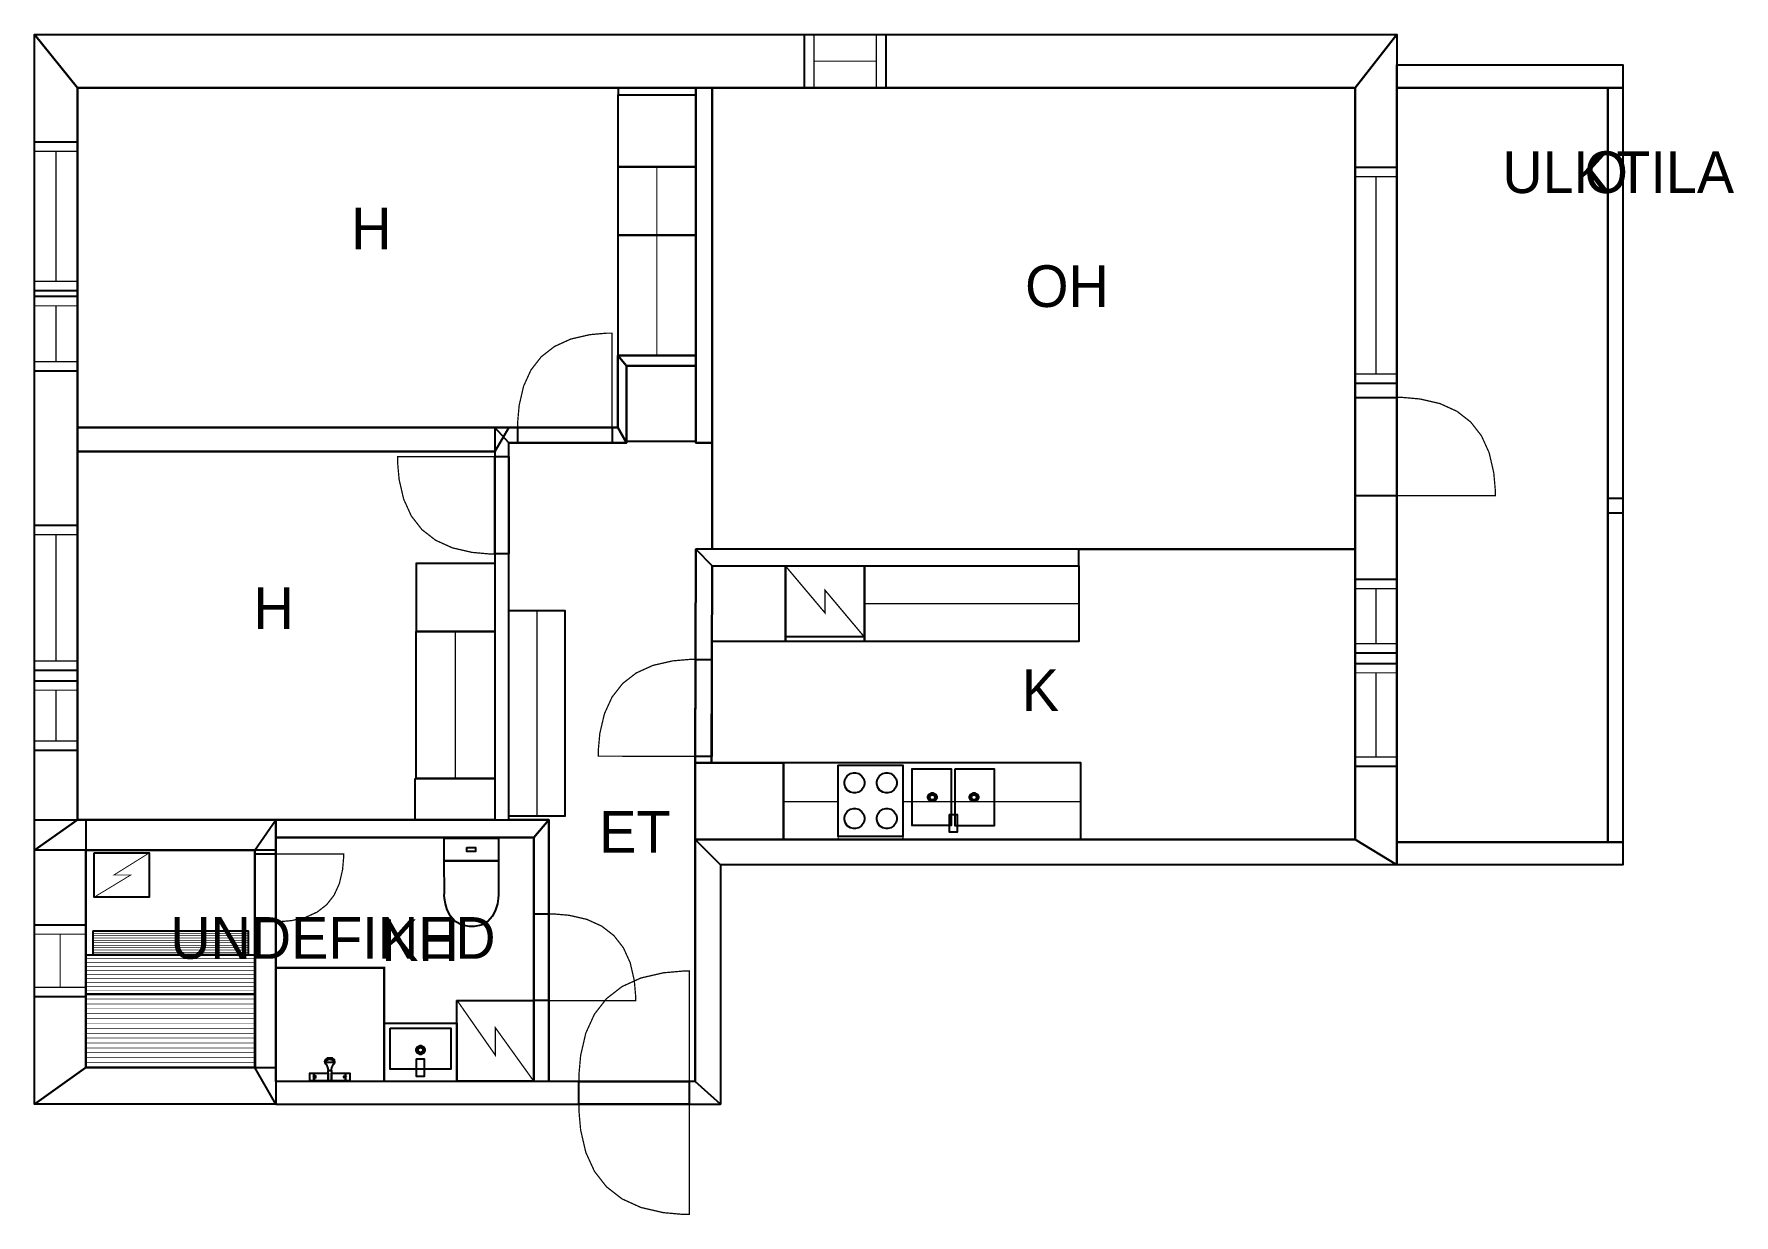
# Model space of a CAD drawing. Extents: x 0.7 to 14.7, y 0 to 9.7.
import ezdxf

# ---------------------------------------------------------------- set-up
doc = ezdxf.new("R2010")
doc.units = 0
doc.layers.get('0').update_dxf_attribs({"linetype": 'CONTINUOUS'})

msp = doc.modelspace()

# ---------------------------------------------------------------- linework, layer by layer
at = {"color": 0}
for points, const_width in [([(11.6182, 9.30106), (1.08415, 9.30106), (0.729981, 9.73856), (11.962, 9.73856), (11.6182, 9.30106)], 0.002083), ([(1.08415, 9.30106), (1.08415, 3.26367), (0.729981, 3.01367), (0.729981, 9.73856), (1.08415, 9.30106)], 0.002083), ([(7.07656, 9.73856), (7.74821, 9.73856), (7.74821, 9.30106), (7.07656, 9.30106), (7.07656, 9.73856)], 0.010417), ([(7.07656, 9.73856), (7.74821, 9.73856), (7.74821, 9.30106), (7.07656, 9.30106), (7.07656, 9.73856)], 0.010417), ([(11.6182, 3.09999), (11.6182, 9.30106), (11.962, 9.73856), (11.962, 2.89165), (11.6182, 3.09999)], 0.002083), ([(11.962, 9.48856), (13.8249, 9.48856), (13.8249, 9.30106), (11.962, 9.30106), (11.962, 9.48856)], 0.002083), ([(5.54269, 9.30106), (5.54269, 9.23931), (6.17888, 9.23931), (6.17888, 9.30106), (5.54269, 9.30106)], 0.006176), ([(6.18024, 9.30106), (6.31565, 9.30106), (6.31565, 6.37321), (6.18024, 6.37321), (6.18024, 9.30106)], 0.002083), ([(11.962, 9.30106), (13.6999, 9.30106), (13.6999, 3.07915), (11.962, 3.07915), (11.962, 9.30106)], 0.002083), ([(13.6999, 9.30106), (13.8249, 9.30106), (13.8249, 3.07915), (13.6999, 3.07915), (13.6999, 9.30106)], 0.002083), ([(5.54135, 9.24197), (5.54135, 8.648), (6.18024, 8.648), (6.18024, 9.24197), (5.54135, 9.24197)], 0.010417), ([(0.729981, 8.85439), (1.08415, 8.85439), (1.08415, 7.62679), (0.729981, 7.62679), (0.729981, 8.85439)], 0.010417), ([(0.729981, 8.85439), (1.08415, 8.85439), (1.08415, 7.62679), (0.729981, 7.62679), (0.729981, 8.85439)], 0.010417), ([(5.54036, 8.648), (5.54036, 8.08529), (6.17925, 8.08529), (6.17925, 8.648), (5.54036, 8.648)], 0.010417), ([(11.6182, 8.64594), (11.962, 8.64594), (11.962, 6.86231), (11.6182, 6.86231), (11.6182, 8.64594)], 0.010417), ([(11.6182, 8.64594), (11.962, 8.64594), (11.962, 6.86231), (11.6182, 6.86231), (11.6182, 8.64594)], 0.010417), ([(5.54036, 8.08524), (5.54036, 7.09119), (6.17925, 7.09119), (6.17925, 8.08524), (5.54036, 8.08524)], 0.010417), ([(0.729981, 7.5804), (1.08415, 7.5804), (1.08415, 6.96272), (0.729981, 6.96272), (0.729981, 7.5804)], 0.010417), ([(0.729981, 7.5804), (1.08415, 7.5804), (1.08415, 6.96272), (0.729981, 6.96272), (0.729981, 7.5804)], 0.010417), ([(4.71251, 6.49821), (4.71251, 6.54383), (4.72467, 6.68067), (4.76112, 6.83876), (4.82194, 6.97254), (4.90707, 7.08203), (5.0165, 7.16715), (5.15028, 7.22797), (5.30838, 7.26443), (5.44521, 7.27658), (5.49083, 7.27658), (5.49083, 6.49821), (4.71251, 6.49821)], 0.010417), ([(5.53728, 7.09115), (6.18024, 7.09115), (6.18024, 7.00782), (5.61029, 7.00782), (5.53728, 7.09115)], 0.002083), ([(5.53728, 6.49821), (5.53728, 7.09115), (5.61029, 7.00782), (5.61029, 6.37321), (5.53728, 6.49821)], 0.002083), ([(5.61029, 7.00786), (6.18083, 7.00786), (6.18083, 6.38286), (5.61029, 6.38286), (5.61029, 7.00786)], 0.010417), ([(11.6182, 6.74658), (11.962, 6.74658), (11.962, 5.93582), (11.6182, 5.93582), (11.6182, 6.74658)], 0.010417), ([(11.6182, 6.74658), (11.962, 6.74658), (11.962, 5.93582), (11.6182, 5.93582), (11.6182, 6.74658)], 0.010417), ([(11.962, 6.74658), (12.0094, 6.74658), (12.152, 6.73394), (12.3166, 6.69596), (12.456, 6.6326), (12.57, 6.54394), (12.6587, 6.4299), (12.722, 6.29058), (12.76, 6.12587), (12.7727, 5.98335), (12.7727, 5.93582), (11.962, 5.93582), (11.962, 6.74658)], 0.010417), ([(4.52512, 6.30029), (1.08415, 6.30029), (1.08415, 6.49821), (4.63971, 6.49821), (4.52512, 6.30029)], 0.002083), ([(4.52512, 6.49821), (5.53728, 6.49821), (5.61029, 6.37321), (4.63971, 6.37321), (4.52512, 6.49821)], 0.002083), ([(4.63971, 3.26367), (4.63971, 6.37321), (4.52512, 6.49821), (4.52512, 3.26367), (4.63971, 3.26367)], 0.002083), ([(4.71251, 6.49821), (5.49083, 6.49821), (5.49083, 6.37321), (4.71251, 6.37321), (4.71251, 6.49821)], 0.010417), ([(4.71251, 6.49821), (5.49083, 6.49821), (5.49083, 6.37321), (4.71251, 6.37321), (4.71251, 6.49821)], 0.010417), ([(4.52512, 5.45606), (4.47808, 5.45606), (4.33697, 5.46864), (4.17389, 5.50624), (4.03592, 5.56896), (3.92307, 5.65674), (3.83524, 5.76964), (3.77251, 5.90761), (3.73492, 6.07064), (3.72239, 6.21175), (3.72239, 6.25874), (4.52512, 6.25874), (4.52512, 5.45606)], 0.010417), ([(4.52512, 6.25863), (4.63971, 6.25863), (4.63971, 5.45606), (4.52512, 5.45606), (4.52512, 6.25863)], 0.010417), ([(4.52512, 6.25863), (4.63971, 6.25863), (4.63971, 5.45606), (4.52512, 5.45606), (4.52512, 6.25863)], 0.010417), ([(0.729981, 5.69353), (1.08415, 5.69353), (1.08415, 4.49615), (0.729981, 4.49615), (0.729981, 5.69353)], 0.010417), ([(0.729981, 5.69353), (1.08415, 5.69353), (1.08415, 4.49615), (0.729981, 4.49615), (0.729981, 5.69353)], 0.010417), ([(6.17638, 3.73415), (6.1805, 5.49425), (6.31565, 5.35883), (6.31179, 3.73394), (6.17638, 3.73415)], 0.002083), ([(6.31565, 5.35883), (9.338, 5.35883), (9.338, 5.49425), (6.1805, 5.49425), (6.31565, 5.35883)], 0.002083), ([(3.87722, 5.38032), (3.87722, 4.81543), (4.52399, 4.81543), (4.52399, 5.38032), (3.87722, 5.38032)], 0.010417), ([(6.31489, 5.35769), (6.9196, 5.35769), (6.9196, 4.73269), (6.31489, 4.73269), (6.31489, 5.35769)], 0.010417), ([(6.9196, 5.35769), (7.57069, 5.35769), (7.57069, 4.73269), (6.9196, 4.73269), (6.9196, 5.35769)], 0.010851), ([(7.57069, 5.35769), (9.33778, 5.35769), (9.33778, 4.73269), (7.57069, 4.73269), (7.57069, 5.35769)], 0.010417), ([(7.57069, 5.35769), (9.34071, 5.35769), (9.34071, 5.04519), (7.57069, 5.04519), (7.57069, 5.35769)], 0.010417), ([(11.6182, 5.24864), (11.962, 5.24864), (11.962, 4.63867), (11.6182, 4.63867), (11.6182, 5.24864)], 0.010417), ([(11.6182, 5.24864), (11.962, 5.24864), (11.962, 4.63867), (11.6182, 4.63867), (11.6182, 5.24864)], 0.010417), ([(4.64051, 4.98964), (4.64051, 3.29264), (5.10221, 3.29264), (5.10221, 4.98964), (4.64051, 4.98964)], 0.010417), ([(3.8744, 4.81543), (3.8744, 3.60368), (4.52399, 3.60368), (4.52399, 4.81543), (3.8744, 4.81543)], 0.010417), ([(6.9196, 4.77436), (7.57069, 4.77436), (7.57069, 4.73269), (6.9196, 4.73269), (6.9196, 4.77436)], 0.010851), ([(6.17844, 4.58626), (6.13157, 4.58637), (5.991, 4.57422), (5.8285, 4.53711), (5.69092, 4.47499), (5.57829, 4.38781), (5.49056, 4.27556), (5.42774, 4.13829), (5.38986, 3.97592), (5.37706, 3.83539), (5.37696, 3.78851), (6.17654, 3.78668), (6.17844, 4.58626)], 0.010417), ([(6.17654, 3.78678), (6.17844, 4.58626), (6.31386, 4.58594), (6.31196, 3.78646), (6.17654, 3.78678)], 0.010417), ([(6.17654, 3.78678), (6.17844, 4.58626), (6.31386, 4.58594), (6.31196, 3.78646), (6.17654, 3.78678)], 0.010417), ([(11.6182, 4.55365), (11.962, 4.55365), (11.962, 3.70437), (11.6182, 3.70437), (11.6182, 4.55365)], 0.010417), ([(11.6182, 4.55365), (11.962, 4.55365), (11.962, 3.70437), (11.6182, 3.70437), (11.6182, 4.55365)], 0.010417), ([(0.729981, 4.41092), (1.08415, 4.41092), (1.08415, 3.83479), (0.729981, 3.83479), (0.729981, 4.41092)], 0.010417), ([(0.729981, 4.41092), (1.08415, 4.41092), (1.08415, 3.83479), (0.729981, 3.83479), (0.729981, 4.41092)], 0.010417), ([(6.17638, 3.73415), (6.90294, 3.73415), (6.90294, 3.09999), (6.17638, 3.09999), (6.17638, 3.73415)], 0.002083), ([(6.90289, 3.73639), (9.35292, 3.73639), (9.35292, 3.10053), (6.90289, 3.10053), (6.90289, 3.73639)], 0.010417), ([(7.35612, 3.71533), (7.88737, 3.71533), (7.88737, 3.12679), (7.35612, 3.12679), (7.35612, 3.71533)], 0.010417), ([(7.40603, 3.56825), (7.40603, 3.57639), (7.41254, 3.60075), (7.43044, 3.62722), (7.45692, 3.64507), (7.48122, 3.65158), (7.48936, 3.65158), (7.49744, 3.65158), (7.52175, 3.64507), (7.54829, 3.62722), (7.56614, 3.60075), (7.57269, 3.57639), (7.57269, 3.56825), (7.57269, 3.56017), (7.56614, 3.53586), (7.54829, 3.50933), (7.52175, 3.49149), (7.49744, 3.48492), (7.48936, 3.48492), (7.48122, 3.48492), (7.45692, 3.49149), (7.43044, 3.50933), (7.41254, 3.53586), (7.40603, 3.56017), (7.40603, 3.56825)], 0.010417), ([(7.67258, 3.56825), (7.67258, 3.57639), (7.6791, 3.60075), (7.69694, 3.62722), (7.72342, 3.64507), (7.74778, 3.65158), (7.75592, 3.65158), (7.764, 3.65158), (7.78831, 3.64507), (7.81483, 3.62722), (7.83268, 3.60075), (7.83925, 3.57639), (7.83925, 3.56825), (7.83925, 3.56017), (7.83268, 3.53586), (7.81483, 3.50933), (7.78831, 3.49149), (7.764, 3.48492), (7.75592, 3.48492), (7.74778, 3.48492), (7.72342, 3.49149), (7.69694, 3.50933), (7.6791, 3.53586), (7.67258, 3.56017), (7.67258, 3.56825)], 0.010417), ([(7.96451, 3.68431), (8.28575, 3.68431), (8.28575, 3.21556), (7.96451, 3.21556), (7.96451, 3.68431)], 0.010417), ([(8.31961, 3.68326), (8.64074, 3.68326), (8.64074, 3.21451), (8.31961, 3.21451), (8.31961, 3.68326)], 0.010417), ([(6.90289, 3.41303), (7.35476, 3.41303), (7.35476, 3.10053), (6.90289, 3.10053), (6.90289, 3.41303)], 0.010417), ([(7.88976, 3.41254), (9.35444, 3.41254), (9.35444, 3.10004), (7.88976, 3.10004), (7.88976, 3.41254)], 0.010417), ([(8.09489, 3.44993), (8.09489, 3.45637), (8.10553, 3.47575), (8.12489, 3.48639), (8.13135, 3.48639), (8.13775, 3.48639), (8.15712, 3.47575), (8.16781, 3.45637), (8.16781, 3.44993), (8.16781, 3.44353), (8.15712, 3.42415), (8.13775, 3.41347), (8.13135, 3.41347), (8.12489, 3.41347), (8.10553, 3.42415), (8.09489, 3.44353), (8.09489, 3.44993)], 0.008333), ([(8.11051, 3.44993), (8.11051, 3.45361), (8.1166, 3.46468), (8.12765, 3.47076), (8.13135, 3.47076), (8.13499, 3.47076), (8.14606, 3.46468), (8.15218, 3.45361), (8.15218, 3.44993), (8.15218, 3.44629), (8.14606, 3.43522), (8.13499, 3.4291), (8.13135, 3.4291), (8.12765, 3.4291), (8.1166, 3.43522), (8.11051, 3.44629), (8.11051, 3.44993)], 0.008333), ([(8.43864, 3.44993), (8.43864, 3.45637), (8.44928, 3.47575), (8.46864, 3.48639), (8.4751, 3.48639), (8.4815, 3.48639), (8.50087, 3.47575), (8.51156, 3.45637), (8.51156, 3.44993), (8.51156, 3.44353), (8.50087, 3.42415), (8.4815, 3.41347), (8.4751, 3.41347), (8.46864, 3.41347), (8.44928, 3.42415), (8.43864, 3.44353), (8.43864, 3.44993)], 0.008333), ([(8.45426, 3.44993), (8.45426, 3.45361), (8.46035, 3.46468), (8.4714, 3.47076), (8.4751, 3.47076), (8.47874, 3.47076), (8.48981, 3.46468), (8.49593, 3.45361), (8.49593, 3.44993), (8.49593, 3.44629), (8.48981, 3.43522), (8.47874, 3.4291), (8.4751, 3.4291), (8.4714, 3.4291), (8.46035, 3.43522), (8.45426, 3.44629), (8.45426, 3.44993)], 0.008333), ([(1.08415, 3.26367), (2.71864, 3.26367), (2.71864, 3.01367), (0.729981, 3.01367), (1.08415, 3.26367)], 0.002083), ([(1.15148, 3.26367), (1.15148, 1.22114), (0.729981, 0.919054), (0.729981, 3.26367), (1.15148, 3.26367)], 0.002083), ([(2.54563, 1.22114), (2.54563, 3.01367), (2.71864, 3.26367), (2.71864, 0.919054), (2.54563, 1.22114)], 0.002083), ([(2.71864, 3.26367), (4.97, 3.26367), (4.845, 3.11783), (2.71864, 3.11783), (2.71864, 3.26367)], 0.002083), ([(4.97, 3.26367), (4.97, 1.10655), (4.845, 1.10655), (4.845, 3.11783), (4.97, 3.26367)], 0.002083), ([(7.40603, 3.27408), (7.40603, 3.28222), (7.41254, 3.30653), (7.43044, 3.33301), (7.45692, 3.35092), (7.48122, 3.35742), (7.48936, 3.35742), (7.49744, 3.35742), (7.52175, 3.35092), (7.54829, 3.33301), (7.56614, 3.30653), (7.57269, 3.28222), (7.57269, 3.27408), (7.57269, 3.266), (7.56614, 3.24164), (7.54829, 3.21517), (7.52175, 3.19732), (7.49744, 3.19075), (7.48936, 3.19075), (7.48122, 3.19075), (7.45692, 3.19732), (7.43044, 3.21517), (7.41254, 3.24164), (7.40603, 3.266), (7.40603, 3.27408)], 0.010417), ([(7.67258, 3.27408), (7.67258, 3.28222), (7.6791, 3.30653), (7.69694, 3.33301), (7.72342, 3.35092), (7.74778, 3.35742), (7.75592, 3.35742), (7.764, 3.35742), (7.78831, 3.35092), (7.81483, 3.33301), (7.83268, 3.30653), (7.83925, 3.28222), (7.83925, 3.27408), (7.83925, 3.266), (7.83268, 3.24164), (7.81483, 3.21517), (7.78831, 3.19732), (7.764, 3.19075), (7.75592, 3.19075), (7.74778, 3.19075), (7.72342, 3.19732), (7.69694, 3.21517), (7.6791, 3.24164), (7.67258, 3.266), (7.67258, 3.27408)], 0.010417), ([(8.27399, 3.30826), (8.33649, 3.30826), (8.33649, 3.16243), (8.27399, 3.16243), (8.27399, 3.30826)], 0.010417), ([(4.10678, 3.11257), (4.5535, 3.11257), (4.5535, 2.92524), (4.10678, 2.92524), (4.10678, 3.11257)], 0.011172), ([(6.17638, 3.09999), (11.6182, 3.09999), (11.962, 2.89165), (6.38471, 2.89165), (6.17638, 3.09999)], 0.002083), ([(6.17638, 1.10655), (6.17638, 3.09999), (6.38471, 2.89165), (6.38471, 0.919054), (6.17638, 1.10655)], 0.002083), ([(1.22157, 2.9905), (1.67529, 2.9905), (1.67529, 2.62592), (1.22157, 2.62592), (1.22157, 2.9905)], 0.007562), ([(2.54563, 2.98242), (2.71864, 2.98242), (2.71864, 2.42367), (2.54563, 2.42367), (2.54563, 2.98242)], 0.010417), ([(2.54563, 2.98242), (2.71864, 2.98242), (2.71864, 2.42367), (2.54563, 2.42367), (2.54563, 2.98242)], 0.010417), ([(2.71864, 2.42367), (2.75136, 2.42367), (2.84956, 2.4324), (2.96306, 2.45861), (3.05908, 2.50228), (3.13769, 2.56338), (3.19879, 2.64199), (3.24246, 2.73801), (3.26867, 2.85151), (3.2774, 2.94971), (3.2774, 2.98242), (2.71864, 2.98242), (2.71864, 2.42367)], 0.010417), ([(4.29465, 3.03467), (4.36567, 3.03467), (4.36567, 3.00315), (4.29465, 3.00315), (4.29465, 3.03467)], 0.011172), ([(11.962, 3.07915), (13.8249, 3.07915), (13.8249, 2.89165), (11.962, 2.89165), (11.962, 3.07915)], 0.002083), ([(4.5535, 2.65696), (4.5535, 2.65696), (4.55354, 2.64524), (4.55181, 2.61426), (4.54525, 2.57042), (4.53087, 2.52018), (4.50564, 2.47), (4.46653, 2.42617), (4.41054, 2.39518), (4.35368, 2.3834), (4.33475, 2.3834), (4.31511, 2.3834), (4.25624, 2.39518), (4.19824, 2.42617), (4.15771, 2.47), (4.13151, 2.52018), (4.11649, 2.57042), (4.1096, 2.61426), (4.10775, 2.64524), (4.10786, 2.65696), (4.10786, 2.65696), (4.10672, 2.92524), (4.5535, 2.92524), (4.5535, 2.65696)], 0.011172), ([(0.729981, 2.39854), (1.15148, 2.39854), (1.15148, 1.80376), (0.729981, 1.80376), (0.729981, 2.39854)], 0.010417), ([(0.729981, 2.39854), (1.15148, 2.39854), (1.15148, 1.80376), (0.729981, 1.80376), (0.729981, 2.39854)], 0.010417), ([(4.845, 2.48708), (4.97, 2.48708), (4.97, 1.77219), (4.845, 1.77219), (4.845, 2.48708)], 0.010417), ([(4.845, 2.48708), (4.97, 2.48708), (4.97, 1.77219), (4.845, 1.77219), (4.845, 2.48708)], 0.010417), ([(4.97, 2.48708), (5.01188, 2.48708), (5.13753, 2.47597), (5.28276, 2.44243), (5.4056, 2.38661), (5.50613, 2.30838), (5.58436, 2.20785), (5.64019, 2.08501), (5.67372, 1.93978), (5.6849, 1.81413), (5.6849, 1.77219), (4.97, 1.77219), (4.97, 2.48708)], 0.010417), ([(1.21208, 2.34799), (2.4904, 2.34799), (2.4904, 2.15039), (1.21208, 2.15039), (1.21208, 2.34799)], 0.010417), ([(1.15148, 2.14985), (2.54688, 2.14985), (2.54688, 1.82622), (1.15148, 1.82622), (1.15148, 2.14985)], 0.010417), ([(5.21739, 1.10655), (5.21739, 1.15988), (5.23156, 1.31972), (5.27419, 1.50444), (5.34526, 1.66075), (5.44472, 1.78863), (5.5726, 1.88807), (5.72889, 1.95915), (5.91363, 2.00179), (6.07346, 2.01594), (6.12679, 2.01594), (6.12679, 1.10655), (5.21739, 1.10655)], 0.010417), ([(1.15153, 1.82574), (2.54807, 1.82574), (2.54807, 1.22114), (1.15153, 1.22114), (1.15153, 1.82574)], 0.010417), ([(4.21175, 1.77468), (4.845, 1.77468), (4.845, 1.10851), (4.21175, 1.10851), (4.21175, 1.77468)], 0.010554), ([(3.61143, 1.58729), (4.21175, 1.58729), (4.21175, 1.10655), (3.61143, 1.10655), (3.61143, 1.58729)], 0.010417), ([(3.66157, 1.54492), (4.16178, 1.54492), (4.16178, 1.20763), (3.66157, 1.20763), (3.66157, 1.54492)], 0.010417), ([(3.87517, 1.36458), (3.87517, 1.37104), (3.88579, 1.3904), (3.90517, 1.40104), (3.91162, 1.40104), (3.91803, 1.40104), (3.93739, 1.3904), (3.94808, 1.37104), (3.94808, 1.36458), (3.94808, 1.35818), (3.93739, 1.33881), (3.91803, 1.32813), (3.91162, 1.32813), (3.90517, 1.32813), (3.88579, 1.33881), (3.87517, 1.35818), (3.87517, 1.36458)], 0.008333), ([(3.87918, 1.29253), (3.94168, 1.29253), (3.94168, 1.1467), (3.87918, 1.1467), (3.87918, 1.29253)], 0.010417), ([(3.89079, 1.36458), (3.89079, 1.36827), (3.89686, 1.37934), (3.90793, 1.38542), (3.91162, 1.38542), (3.91525, 1.38542), (3.92632, 1.37934), (3.93246, 1.36827), (3.93246, 1.36458), (3.93246, 1.36095), (3.92632, 1.34988), (3.91525, 1.34375), (3.91162, 1.34375), (3.90793, 1.34375), (3.89686, 1.34988), (3.89079, 1.36095), (3.89079, 1.36458)], 0.008333), ([(1.15148, 1.22114), (2.71864, 1.22114), (2.71864, 0.919054), (0.729981, 0.919054), (1.15148, 1.22114)], 0.002083), ([(2.99832, 1.17535), (3.03375, 1.17535), (3.03375, 1.11176), (2.99832, 1.11176), (2.99832, 1.17535)], 0.010417), ([(3.03375, 1.1441), (3.03694, 1.1429), (3.0466, 1.139), (3.04937, 1.1378), (3.04937, 1.1378), (3.04937, 1.13927), (3.04937, 1.14355), (3.04937, 1.14789), (3.04937, 1.14931), (3.04937, 1.14931), (3.04699, 1.14865), (3.037, 1.14529), (3.03375, 1.1441)], 0.010417), ([(3.03271, 1.17535), (3.14936, 1.17535), (3.14936, 1.11176), (3.03271, 1.11176), (3.03271, 1.17535)], 0.010417), ([(3.17751, 1.11176), (3.14936, 1.11176), (3.14936, 1.1951), (3.15636, 1.1951), (3.17219, 1.1951), (3.17751, 1.1951), (3.17751, 1.17426), (3.17751, 1.12739), (3.17751, 1.11176)], 0.010417), ([(3.17751, 1.17535), (3.29417, 1.17535), (3.29417, 1.11176), (3.17751, 1.11176), (3.17751, 1.17535)], 0.010417), ([(3.29417, 1.1441), (3.2909, 1.14285), (3.28125, 1.139), (3.27854, 1.1378), (3.27854, 1.1378), (3.27854, 1.13927), (3.27854, 1.14355), (3.27854, 1.14789), (3.27854, 1.14931), (3.27854, 1.14931), (3.28088, 1.14865), (3.29085, 1.14529), (3.29417, 1.1441)], 0.010417), ([(3.29417, 1.17535), (3.32753, 1.17535), (3.32753, 1.11176), (3.29417, 1.11176), (3.29417, 1.17535)], 0.010417), ([(2.71864, 0.919054), (6.38471, 0.919054), (6.17638, 1.10655), (2.71864, 1.10655), (2.71864, 0.919054)], 0.002083), ([(5.21739, 1.10655), (6.12679, 1.10655), (6.12679, 0.919054), (5.21739, 0.919054), (5.21739, 1.10655)], 0.010417), ([(5.21739, 1.10655), (6.12679, 1.10655), (6.12679, 0.919054), (5.21739, 0.919054), (5.21739, 1.10655)], 0.010417), ([(5.21739, 0.919054), (5.21739, 0.865776), (5.23156, 0.705946), (5.27419, 0.521268), (5.34526, 0.364963), (5.44472, 0.237087), (5.5726, 0.137641), (5.72889, 0.066569), (5.91363, 0.023926), (6.07346, 0.009711), (6.12679, 0.009711), (6.12679, 0.919054), (5.21739, 0.919054)], 0.010417)]:
    msp.add_lwpolyline(points, close=True, dxfattribs=dict(at, const_width=const_width))
for points in [[(11.6182, 9.30106), (1.08415, 9.30106), (0.729981, 9.73856), (11.962, 9.73856), (11.6182, 9.30106)], [(1.08415, 9.30106), (1.08415, 3.26367), (0.729981, 3.01367), (0.729981, 9.73856), (1.08415, 9.30106)], [(11.6182, 3.09999), (11.6182, 9.30106), (11.962, 9.73856), (11.962, 2.89165), (11.6182, 3.09999)], [(11.962, 9.48856), (13.8249, 9.48856), (13.8249, 9.30106), (11.962, 9.30106), (11.962, 9.48856)], [(6.18024, 9.30106), (6.31565, 9.30106), (6.31565, 6.37321), (6.18024, 6.37321), (6.18024, 9.30106)], [(5.53728, 6.49821), (5.53728, 7.09115), (5.61029, 7.00782), (5.61029, 6.37321), (5.53728, 6.49821)], [(5.53728, 7.09115), (6.18024, 7.09115), (6.18024, 7.00782), (5.61029, 7.00782), (5.53728, 7.09115)], [(4.52512, 6.30029), (1.08415, 6.30029), (1.08415, 6.49821), (4.63971, 6.49821), (4.52512, 6.30029)], [(4.63971, 3.26367), (4.63971, 6.37321), (4.52512, 6.49821), (4.52512, 3.26367), (4.63971, 3.26367)], [(4.52512, 6.49821), (5.53728, 6.49821), (5.61029, 6.37321), (4.63971, 6.37321), (4.52512, 6.49821)], [(13.7, 5.9171), (13.825, 5.9171), (13.825, 5.79101), (13.7, 5.79101), (13.7, 5.9171)], [(6.17638, 3.73415), (6.1805, 5.49425), (6.31565, 5.35883), (6.31179, 3.73394), (6.17638, 3.73415)], [(6.31565, 5.35883), (9.338, 5.35883), (9.338, 5.49425), (6.1805, 5.49425), (6.31565, 5.35883)], [(6.17638, 3.73415), (6.90294, 3.73415), (6.90294, 3.09999), (6.17638, 3.09999), (6.17638, 3.73415)], [(3.86708, 3.60363), (4.52512, 3.60363), (4.52512, 3.26367), (3.86708, 3.26367), (3.86708, 3.60363)], [(1.15148, 3.26367), (1.15148, 1.22114), (0.729981, 0.919054), (0.729981, 3.26367), (1.15148, 3.26367)], [(1.08415, 3.26367), (2.71864, 3.26367), (2.71864, 3.01367), (0.729981, 3.01367), (1.08415, 3.26367)], [(2.54563, 1.22114), (2.54563, 3.01367), (2.71864, 3.26367), (2.71864, 0.919054), (2.54563, 1.22114)], [(2.71864, 3.26367), (4.97, 3.26367), (4.845, 3.11783), (2.71864, 3.11783), (2.71864, 3.26367)], [(4.97, 3.26367), (4.97, 1.10655), (4.845, 1.10655), (4.845, 3.11783), (4.97, 3.26367)], [(6.17638, 1.10655), (6.17638, 3.09999), (6.38471, 2.89165), (6.38471, 0.919054), (6.17638, 1.10655)], [(6.17638, 3.09999), (11.6182, 3.09999), (11.962, 2.89165), (6.38471, 2.89165), (6.17638, 3.09999)], [(11.962, 3.07915), (13.8249, 3.07915), (13.8249, 2.89165), (11.962, 2.89165), (11.962, 3.07915)], [(1.15148, 1.22114), (2.71864, 1.22114), (2.71864, 0.919054), (0.729981, 0.919054), (1.15148, 1.22114)], [(2.71864, 0.919054), (6.38471, 0.919054), (6.17638, 1.10655), (2.71864, 1.10655), (2.71864, 0.919054)]]:
    msp.add_lwpolyline(points, close=True, dxfattribs=at)
at = {"color": 7}
for points in [[(7.07656, 9.73856), (7.74821, 9.73856), (7.74821, 9.30106), (7.07656, 9.30106), (7.07656, 9.73856)], [(7.07656, 9.73856), (7.74821, 9.73856), (7.74821, 9.30106), (7.07656, 9.30106), (7.07656, 9.73856)], [(6.18024, 7.09115), (5.53728, 7.09115), (5.53728, 6.49821), (1.08415, 6.49821), (1.08415, 9.30106), (6.18024, 9.30106), (6.18024, 7.09115)], [(5.54269, 9.30106), (6.17888, 9.30106), (6.17888, 9.23931), (5.54269, 9.23931), (5.54269, 9.30106)], [(6.31565, 9.30106), (11.6182, 9.30106), (11.6182, 5.49425), (6.31565, 5.49425), (6.31565, 9.30106)], [(11.962, 9.30106), (13.6999, 9.30106), (13.6999, 3.07915), (11.962, 3.07915), (11.962, 9.30106)], [(13.6999, 9.30106), (13.8249, 9.30106), (13.8249, 3.07915), (13.6999, 3.07915), (13.6999, 9.30106)], [(5.54135, 9.24197), (6.18024, 9.24197), (6.18024, 8.648), (5.54135, 8.648), (5.54135, 9.24197)], [(0.729981, 8.85439), (1.08415, 8.85439), (1.08415, 7.62679), (0.729981, 7.62679), (0.729981, 8.85439)], [(0.729981, 8.85439), (1.08415, 8.85439), (1.08415, 7.62679), (0.729981, 7.62679), (0.729981, 8.85439)], [(5.54036, 8.648), (6.17925, 8.648), (6.17925, 8.08529), (5.54036, 8.08529), (5.54036, 8.648)], [(11.6182, 8.64594), (11.962, 8.64594), (11.962, 6.86231), (11.6182, 6.86231), (11.6182, 8.64594)], [(11.6182, 8.64594), (11.962, 8.64594), (11.962, 6.86231), (11.6182, 6.86231), (11.6182, 8.64594)], [(5.54036, 8.08524), (6.17925, 8.08524), (6.17925, 7.09119), (5.54036, 7.09119), (5.54036, 8.08524)], [(0.729981, 7.5804), (1.08415, 7.5804), (1.08415, 6.96272), (0.729981, 6.96272), (0.729981, 7.5804)], [(0.729981, 7.5804), (1.08415, 7.5804), (1.08415, 6.96272), (0.729981, 6.96272), (0.729981, 7.5804)], [(6.18024, 6.37321), (6.31565, 6.37321), (6.31565, 5.49425), (6.1805, 5.49425), (6.17638, 3.73415), (6.17638, 1.10655), (4.97, 1.10655), (4.97, 3.26367), (4.63971, 3.26367), (4.63971, 6.37321), (5.61029, 6.37321), (5.61029, 7.00782), (6.18024, 7.00782), (6.18024, 6.37321)], [(5.61029, 7.00786), (6.18083, 7.00786), (6.18083, 6.38286), (5.61029, 6.38286), (5.61029, 7.00786)], [(11.6182, 6.74658), (11.962, 6.74658), (11.962, 5.93582), (11.6182, 5.93582), (11.6182, 6.74658)], [(11.6182, 6.74658), (11.962, 6.74658), (11.962, 5.93582), (11.6182, 5.93582), (11.6182, 6.74658)], [(4.71251, 6.49821), (5.49083, 6.49821), (5.49083, 6.37321), (4.71251, 6.37321), (4.71251, 6.49821)], [(4.71251, 6.49821), (5.49083, 6.49821), (5.49083, 6.37321), (4.71251, 6.37321), (4.71251, 6.49821)], [(1.08415, 6.30029), (4.52512, 6.30029), (4.52512, 3.26367), (1.08415, 3.26367), (1.08415, 6.30029)], [(4.52512, 6.25863), (4.63971, 6.25863), (4.63971, 5.45606), (4.52512, 5.45606), (4.52512, 6.25863)], [(4.52512, 6.25863), (4.63971, 6.25863), (4.63971, 5.45606), (4.52512, 5.45606), (4.52512, 6.25863)], [(0.729981, 5.69353), (1.08415, 5.69353), (1.08415, 4.49615), (0.729981, 4.49615), (0.729981, 5.69353)], [(0.729981, 5.69353), (1.08415, 5.69353), (1.08415, 4.49615), (0.729981, 4.49615), (0.729981, 5.69353)], [(11.6182, 3.09999), (6.90294, 3.09999), (6.90294, 3.73415), (6.31179, 3.73415), (6.31565, 5.35883), (9.338, 5.35883), (9.338, 5.49425), (11.6182, 5.49425), (11.6182, 3.09999)], [(3.87722, 5.38032), (4.52399, 5.38032), (4.52399, 4.81543), (3.87722, 4.81543), (3.87722, 5.38032)], [(6.31489, 5.35769), (6.9196, 5.35769), (6.9196, 4.73269), (6.31489, 4.73269), (6.31489, 5.35769)], [(6.9196, 5.35769), (7.57069, 5.35769), (7.57069, 4.73269), (6.9196, 4.73269), (6.9196, 5.35769)], [(7.57069, 5.35769), (9.33778, 5.35769), (9.33778, 4.73269), (7.57069, 4.73269), (7.57069, 5.35769)], [(11.6182, 5.24864), (11.962, 5.24864), (11.962, 4.63867), (11.6182, 4.63867), (11.6182, 5.24864)], [(11.6182, 5.24864), (11.962, 5.24864), (11.962, 4.63867), (11.6182, 4.63867), (11.6182, 5.24864)], [(4.64051, 4.98964), (5.10221, 4.98964), (5.10221, 3.29264), (4.64051, 3.29264), (4.64051, 4.98964)], [(3.8744, 4.81543), (4.52399, 4.81543), (4.52399, 3.60368), (3.8744, 3.60368), (3.8744, 4.81543)], [(6.9196, 4.77436), (7.57069, 4.77436), (7.57069, 4.73269), (6.9196, 4.73269), (6.9196, 4.77436)], [(6.17654, 3.78678), (6.17844, 4.58626), (6.31386, 4.58594), (6.31196, 3.78646), (6.17654, 3.78678)], [(6.17654, 3.78678), (6.17844, 4.58626), (6.31386, 4.58594), (6.31196, 3.78646), (6.17654, 3.78678)], [(11.6182, 4.55365), (11.962, 4.55365), (11.962, 3.70437), (11.6182, 3.70437), (11.6182, 4.55365)], [(11.6182, 4.55365), (11.962, 4.55365), (11.962, 3.70437), (11.6182, 3.70437), (11.6182, 4.55365)], [(0.729981, 4.41092), (1.08415, 4.41092), (1.08415, 3.83479), (0.729981, 3.83479), (0.729981, 4.41092)], [(0.729981, 4.41092), (1.08415, 4.41092), (1.08415, 3.83479), (0.729981, 3.83479), (0.729981, 4.41092)], [(6.90289, 3.73639), (9.35292, 3.73639), (9.35292, 3.10053), (6.90289, 3.10053), (6.90289, 3.73639)], [(7.35612, 3.71533), (7.88737, 3.71533), (7.88737, 3.12679), (7.35612, 3.12679), (7.35612, 3.71533)], [(7.40603, 3.56825), (7.40603, 3.57639), (7.41254, 3.60075), (7.43044, 3.62722), (7.45692, 3.64507), (7.48122, 3.65158), (7.48936, 3.65158), (7.49744, 3.65158), (7.52175, 3.64507), (7.54829, 3.62722), (7.56614, 3.60075), (7.57269, 3.57639), (7.57269, 3.56825), (7.57269, 3.56017), (7.56614, 3.53586), (7.54829, 3.50933), (7.52175, 3.49149), (7.49744, 3.48492), (7.48936, 3.48492), (7.48122, 3.48492), (7.45692, 3.49149), (7.43044, 3.50933), (7.41254, 3.53586), (7.40603, 3.56017), (7.40603, 3.56825)], [(7.67258, 3.56825), (7.67258, 3.57639), (7.6791, 3.60075), (7.69694, 3.62722), (7.72342, 3.64507), (7.74778, 3.65158), (7.75592, 3.65158), (7.764, 3.65158), (7.78831, 3.64507), (7.81483, 3.62722), (7.83268, 3.60075), (7.83925, 3.57639), (7.83925, 3.56825), (7.83925, 3.56017), (7.83268, 3.53586), (7.81483, 3.50933), (7.78831, 3.49149), (7.764, 3.48492), (7.75592, 3.48492), (7.74778, 3.48492), (7.72342, 3.49149), (7.69694, 3.50933), (7.6791, 3.53586), (7.67258, 3.56017), (7.67258, 3.56825)], [(7.96451, 3.68431), (8.28575, 3.68431), (8.28575, 3.21556), (7.96451, 3.21556), (7.96451, 3.68431)], [(8.31961, 3.68326), (8.64074, 3.68326), (8.64074, 3.21451), (8.31961, 3.21451), (8.31961, 3.68326)], [(8.09489, 3.44993), (8.09489, 3.45637), (8.10553, 3.47575), (8.12489, 3.48639), (8.13135, 3.48639), (8.13775, 3.48639), (8.15712, 3.47575), (8.16781, 3.45637), (8.16781, 3.44993), (8.16781, 3.44353), (8.15712, 3.42415), (8.13775, 3.41347), (8.13135, 3.41347), (8.12489, 3.41347), (8.10553, 3.42415), (8.09489, 3.44353), (8.09489, 3.44993)], [(8.11051, 3.44993), (8.11051, 3.45361), (8.1166, 3.46468), (8.12765, 3.47076), (8.13135, 3.47076), (8.13499, 3.47076), (8.14606, 3.46468), (8.15218, 3.45361), (8.15218, 3.44993), (8.15218, 3.44629), (8.14606, 3.43522), (8.13499, 3.4291), (8.13135, 3.4291), (8.12765, 3.4291), (8.1166, 3.43522), (8.11051, 3.44629), (8.11051, 3.44993)], [(8.43864, 3.44993), (8.43864, 3.45637), (8.44928, 3.47575), (8.46864, 3.48639), (8.4751, 3.48639), (8.4815, 3.48639), (8.50087, 3.47575), (8.51156, 3.45637), (8.51156, 3.44993), (8.51156, 3.44353), (8.50087, 3.42415), (8.4815, 3.41347), (8.4751, 3.41347), (8.46864, 3.41347), (8.44928, 3.42415), (8.43864, 3.44353), (8.43864, 3.44993)], [(8.45426, 3.44993), (8.45426, 3.45361), (8.46035, 3.46468), (8.4714, 3.47076), (8.4751, 3.47076), (8.47874, 3.47076), (8.48981, 3.46468), (8.49593, 3.45361), (8.49593, 3.44993), (8.49593, 3.44629), (8.48981, 3.43522), (8.47874, 3.4291), (8.4751, 3.4291), (8.4714, 3.4291), (8.46035, 3.43522), (8.45426, 3.44629), (8.45426, 3.44993)], [(7.40603, 3.27408), (7.40603, 3.28222), (7.41254, 3.30653), (7.43044, 3.33301), (7.45692, 3.35092), (7.48122, 3.35742), (7.48936, 3.35742), (7.49744, 3.35742), (7.52175, 3.35092), (7.54829, 3.33301), (7.56614, 3.30653), (7.57269, 3.28222), (7.57269, 3.27408), (7.57269, 3.266), (7.56614, 3.24164), (7.54829, 3.21517), (7.52175, 3.19732), (7.49744, 3.19075), (7.48936, 3.19075), (7.48122, 3.19075), (7.45692, 3.19732), (7.43044, 3.21517), (7.41254, 3.24164), (7.40603, 3.266), (7.40603, 3.27408)], [(7.67258, 3.27408), (7.67258, 3.28222), (7.6791, 3.30653), (7.69694, 3.33301), (7.72342, 3.35092), (7.74778, 3.35742), (7.75592, 3.35742), (7.764, 3.35742), (7.78831, 3.35092), (7.81483, 3.33301), (7.83268, 3.30653), (7.83925, 3.28222), (7.83925, 3.27408), (7.83925, 3.266), (7.83268, 3.24164), (7.81483, 3.21517), (7.78831, 3.19732), (7.764, 3.19075), (7.75592, 3.19075), (7.74778, 3.19075), (7.72342, 3.19732), (7.69694, 3.21517), (7.6791, 3.24164), (7.67258, 3.266), (7.67258, 3.27408)], [(8.27399, 3.30826), (8.33649, 3.30826), (8.33649, 3.16243), (8.27399, 3.16243), (8.27399, 3.30826)], [(2.71864, 3.11783), (4.845, 3.11783), (4.845, 1.10655), (2.71864, 1.10655), (2.71864, 3.11783)], [(4.10678, 3.11257), (4.5535, 3.11257), (4.5535, 2.92524), (4.10678, 2.92524), (4.10678, 3.11257)], [(1.15148, 3.01367), (2.54563, 3.01367), (2.54563, 1.22114), (1.15148, 1.22114), (1.15148, 3.01367)], [(1.22157, 2.9905), (1.67529, 2.9905), (1.67529, 2.62592), (1.22157, 2.62592), (1.22157, 2.9905)], [(2.54563, 2.98242), (2.71864, 2.98242), (2.71864, 2.42367), (2.54563, 2.42367), (2.54563, 2.98242)], [(2.54563, 2.98242), (2.71864, 2.98242), (2.71864, 2.42367), (2.54563, 2.42367), (2.54563, 2.98242)], [(4.29465, 3.03467), (4.36567, 3.03467), (4.36567, 3.00315), (4.29465, 3.00315), (4.29465, 3.03467)], [(4.5535, 2.65696), (4.5535, 2.65696), (4.55354, 2.64524), (4.55181, 2.61426), (4.54525, 2.57042), (4.53087, 2.52018), (4.50564, 2.47), (4.46653, 2.42617), (4.41054, 2.39518), (4.35368, 2.3834), (4.33475, 2.3834), (4.31511, 2.3834), (4.25624, 2.39518), (4.19824, 2.42617), (4.15771, 2.47), (4.13151, 2.52018), (4.11649, 2.57042), (4.1096, 2.61426), (4.10775, 2.64524), (4.10786, 2.65696), (4.10786, 2.65696), (4.10672, 2.92524), (4.5535, 2.92524), (4.5535, 2.65696)], [(0.729981, 2.39854), (1.15148, 2.39854), (1.15148, 1.80376), (0.729981, 1.80376), (0.729981, 2.39854)], [(0.729981, 2.39854), (1.15148, 2.39854), (1.15148, 1.80376), (0.729981, 1.80376), (0.729981, 2.39854)], [(4.845, 2.48708), (4.97, 2.48708), (4.97, 1.77219), (4.845, 1.77219), (4.845, 2.48708)], [(4.845, 2.48708), (4.97, 2.48708), (4.97, 1.77219), (4.845, 1.77219), (4.845, 2.48708)], [(1.21208, 2.34799), (2.4904, 2.34799), (2.4904, 2.15039), (1.21208, 2.15039), (1.21208, 2.34799)], [(1.15148, 2.14985), (2.54688, 2.14985), (2.54688, 1.82622), (1.15148, 1.82622), (1.15148, 2.14985)], [(1.15153, 1.82574), (2.54807, 1.82574), (2.54807, 1.22114), (1.15153, 1.22114), (1.15153, 1.82574)], [(4.21175, 1.77468), (4.845, 1.77468), (4.845, 1.10851), (4.21175, 1.10851), (4.21175, 1.77468)], [(3.61143, 1.58729), (4.21175, 1.58729), (4.21175, 1.10655), (3.61143, 1.10655), (3.61143, 1.58729)], [(3.66157, 1.54492), (4.16178, 1.54492), (4.16178, 1.20763), (3.66157, 1.20763), (3.66157, 1.54492)], [(3.17751, 1.1951), (3.17751, 1.20144), (3.18115, 1.22038), (3.19103, 1.24278), (3.19417, 1.24718), (3.19521, 1.24875), (3.20535, 1.2634), (3.20562, 1.26492), (3.20611, 1.2678), (3.20199, 1.28434), (3.18528, 1.2972), (3.17958, 1.29823), (3.17828, 1.2985), (3.16672, 1.29926), (3.16292, 1.29926), (3.16396, 1.29926), (3.15978, 1.29926), (3.1486, 1.2985), (3.14729, 1.29823), (3.14154, 1.2972), (3.12489, 1.28434), (3.12071, 1.2678), (3.12125, 1.26492), (3.12147, 1.2634), (3.13163, 1.24875), (3.13271, 1.24718), (3.13579, 1.24278), (3.14572, 1.22038), (3.14936, 1.20144), (3.14936, 1.1951)], [(3.20562, 1.26595), (3.20535, 1.26649), (3.19353, 1.27664), (3.16976, 1.28575), (3.16189, 1.28575), (3.1556, 1.28554), (3.13292, 1.27626), (3.12175, 1.26649), (3.12125, 1.26595)], [(3.87517, 1.36458), (3.87517, 1.37104), (3.88579, 1.3904), (3.90517, 1.40104), (3.91162, 1.40104), (3.91803, 1.40104), (3.93739, 1.3904), (3.94808, 1.37104), (3.94808, 1.36458), (3.94808, 1.35818), (3.93739, 1.33881), (3.91803, 1.32813), (3.91162, 1.32813), (3.90517, 1.32813), (3.88579, 1.33881), (3.87517, 1.35818), (3.87517, 1.36458)], [(3.87918, 1.29253), (3.94168, 1.29253), (3.94168, 1.1467), (3.87918, 1.1467), (3.87918, 1.29253)], [(3.89079, 1.36458), (3.89079, 1.36827), (3.89686, 1.37934), (3.90793, 1.38542), (3.91162, 1.38542), (3.91525, 1.38542), (3.92632, 1.37934), (3.93246, 1.36827), (3.93246, 1.36458), (3.93246, 1.36095), (3.92632, 1.34988), (3.91525, 1.34375), (3.91162, 1.34375), (3.90793, 1.34375), (3.89686, 1.34988), (3.89079, 1.36095), (3.89079, 1.36458)], [(2.99832, 1.17535), (3.03375, 1.17535), (3.03375, 1.11176), (2.99832, 1.11176), (2.99832, 1.17535)], [(3.03271, 1.17535), (3.14936, 1.17535), (3.14936, 1.11176), (3.03271, 1.11176), (3.03271, 1.17535)], [(3.03375, 1.1441), (3.03694, 1.1429), (3.0466, 1.139), (3.04937, 1.1378), (3.04937, 1.1378), (3.04937, 1.13927), (3.04937, 1.14355), (3.04937, 1.14789), (3.04937, 1.14931), (3.04937, 1.14931), (3.04699, 1.14865), (3.037, 1.14529), (3.03375, 1.1441)], [(3.17751, 1.11176), (3.14936, 1.11176), (3.14936, 1.1951), (3.15636, 1.1951), (3.17219, 1.1951), (3.17751, 1.1951), (3.17751, 1.17426), (3.17751, 1.12739), (3.17751, 1.11176)], [(3.17751, 1.17535), (3.29417, 1.17535), (3.29417, 1.11176), (3.17751, 1.11176), (3.17751, 1.17535)], [(3.29417, 1.1441), (3.2909, 1.14285), (3.28125, 1.139), (3.27854, 1.1378), (3.27854, 1.1378), (3.27854, 1.13927), (3.27854, 1.14355), (3.27854, 1.14789), (3.27854, 1.14931), (3.27854, 1.14931), (3.28088, 1.14865), (3.29085, 1.14529), (3.29417, 1.1441)], [(3.29417, 1.17535), (3.32753, 1.17535), (3.32753, 1.11176), (3.29417, 1.11176), (3.29417, 1.17535)], [(5.21739, 1.10655), (6.12679, 1.10655), (6.12679, 0.919054), (5.21739, 0.919054), (5.21739, 1.10655)], [(5.21739, 1.10655), (6.12679, 1.10655), (6.12679, 0.919054), (5.21739, 0.919054), (5.21739, 1.10655)]]:
    msp.add_lwpolyline(points, close=True, dxfattribs=at)
at = {"color": 0}
for points, const_width in [([(7.15462, 9.30106), (7.15462, 9.73856)], 0.010417), ([(7.67014, 9.30106), (7.67014, 9.73856)], 0.010417), ([(7.67014, 9.51981), (7.15462, 9.51981)], 0.010417), ([(1.0842, 8.77626), (0.730035, 8.77626)], 0.010417), ([(0.907118, 8.77626), (0.907118, 7.70486)], 0.010417), ([(11.6182, 8.56782), (11.962, 8.56782)], 0.010417), ([(11.7901, 6.94049), (11.7901, 8.56782)], 0.010417), ([(1.0842, 7.70486), (0.730035, 7.70486)], 0.010417), ([(1.0842, 7.50228), (0.730035, 7.50228)], 0.010417), ([(0.907118, 7.50228), (0.907118, 7.04085)], 0.010417), ([(1.0842, 7.04085), (0.730035, 7.04085)], 0.010417), ([(11.6182, 6.94049), (11.962, 6.94049)], 0.010417), ([(1.0842, 5.6154), (0.730035, 5.6154)], 0.010417), ([(0.907118, 5.6154), (0.907118, 4.57422)], 0.010417), ([(6.9196, 5.35769), (7.24511, 4.97125), (7.24511, 5.15875), (7.57069, 4.77121)], 0.010851), ([(11.6182, 5.17046), (11.962, 5.17046)], 0.010417), ([(11.7901, 4.71674), (11.7901, 5.17046)], 0.010417), ([(11.6182, 4.71674), (11.962, 4.71674)], 0.010417), ([(1.0842, 4.57422), (0.730035, 4.57422)], 0.010417), ([(11.6182, 4.47558), (11.962, 4.47558)], 0.010417), ([(11.7901, 3.7825), (11.7901, 4.47558)], 0.010417), ([(1.0842, 4.33279), (0.730035, 4.33279)], 0.010417), ([(0.907118, 4.33279), (0.907118, 3.91287)], 0.010417), ([(1.0842, 3.91287), (0.730035, 3.91287)], 0.010417), ([(11.6182, 3.7825), (11.962, 3.7825)], 0.010417), ([(1.22157, 2.62592), (1.52181, 2.80821), (1.38341, 2.80821), (1.67529, 2.9905)], 0.007562), ([(1.15148, 2.32042), (0.730035, 2.32042)], 0.010417), ([(0.940756, 2.32042), (0.940756, 1.88194)], 0.010417), ([(2.71869, 2.04351), (3.61149, 2.04351), (3.61149, 1.10655)], 0.01875), ([(1.15148, 1.88194), (0.730035, 1.88194)], 0.010417), ([(4.845, 1.10851), (4.52735, 1.5504), (4.52735, 1.32389), (4.21278, 1.77468)], 0.010554), ([(3.17751, 1.1951), (3.17751, 1.20144), (3.18115, 1.22038), (3.19103, 1.24278), (3.19417, 1.24718), (3.19521, 1.24875), (3.20535, 1.2634), (3.20562, 1.26492), (3.20611, 1.2678), (3.20199, 1.28434), (3.18528, 1.2972), (3.17958, 1.29823), (3.17828, 1.2985), (3.16672, 1.29926), (3.16292, 1.29926), (3.16396, 1.29926), (3.15978, 1.29926), (3.1486, 1.2985), (3.14729, 1.29823), (3.14154, 1.2972), (3.12489, 1.28434), (3.12071, 1.2678), (3.12125, 1.26492), (3.12147, 1.2634), (3.13163, 1.24875), (3.13271, 1.24718), (3.13579, 1.24278), (3.14572, 1.22038), (3.14936, 1.20144), (3.14936, 1.1951)], 0.010417), ([(3.20562, 1.26595), (3.20535, 1.26649), (3.19353, 1.27664), (3.16976, 1.28575), (3.16189, 1.28575), (3.1556, 1.28554), (3.13292, 1.27626), (3.12175, 1.26649), (3.12125, 1.26595)], 0.010417)]:
    msp.add_lwpolyline(points, dxfattribs=dict(at, const_width=const_width))
at = {"color": 7, "const_width": 0.002083}
for points in [[(6.18024, 7.09115), (5.53728, 7.09115), (5.53728, 6.49821), (1.08415, 6.49821), (1.08415, 9.30106), (6.18024, 9.30106), (6.18024, 7.09115)], [(6.31565, 9.30106), (11.6182, 9.30106), (11.6182, 5.49425), (6.31565, 5.49425), (6.31565, 9.30106)], [(6.18024, 6.37321), (6.31565, 6.37321), (6.31565, 5.49425), (6.1805, 5.49425), (6.17638, 3.73415), (6.17638, 1.10655), (4.97, 1.10655), (4.97, 3.26367), (4.63971, 3.26367), (4.63971, 6.37321), (5.61029, 6.37321), (5.61029, 7.00782), (6.18024, 7.00782), (6.18024, 6.37321)], [(1.08415, 6.30029), (4.52512, 6.30029), (4.52512, 3.26367), (1.08415, 3.26367), (1.08415, 6.30029)], [(11.6182, 3.09999), (6.90294, 3.09999), (6.90294, 3.73415), (6.31179, 3.73415), (6.31565, 5.35883), (9.338, 5.35883), (9.338, 5.49425), (11.6182, 5.49425), (11.6182, 3.09999)], [(2.71864, 3.11783), (4.845, 3.11783), (4.845, 1.10655), (2.71864, 1.10655), (2.71864, 3.11783)], [(1.15148, 3.01367), (2.54563, 3.01367), (2.54563, 1.22114), (1.15148, 1.22114), (1.15148, 3.01367)]]:
    msp.add_lwpolyline(points, close=True, dxfattribs=at)
at = {"color": 253}
for points, const_width in [([(5.85981, 8.648), (5.85981, 8.08524)], 0.010417), ([(5.85981, 8.08524), (5.85981, 7.09119)], 0.010417), ([(4.87136, 3.29264), (4.87136, 4.98958)], 0.010417), ([(4.19922, 4.81543), (4.19922, 3.60363)], 0.010417), ([(2.4904, 2.32824), (1.21208, 2.32824)], 0.005208), ([(2.4904, 2.30849), (1.21208, 2.30849)], 0.005208), ([(2.4904, 2.28874), (1.21208, 2.28874)], 0.005208), ([(2.4904, 2.26893), (1.21208, 2.26893)], 0.005208), ([(2.4904, 2.24918), (1.21208, 2.24918)], 0.005208), ([(2.54688, 2.11751), (1.15153, 2.11751)], 0.005208), ([(2.4904, 2.22944), (1.21208, 2.22944)], 0.005208), ([(2.4904, 2.20964), (1.21208, 2.20964)], 0.005208), ([(2.4904, 2.18989), (1.21208, 2.18989)], 0.005208), ([(2.4904, 2.17014), (1.21208, 2.17014)], 0.005208), ([(2.54688, 2.08512), (1.15153, 2.08512)], 0.005208), ([(2.54688, 2.05279), (1.15153, 2.05279)], 0.005208), ([(2.54688, 2.0204), (1.15153, 2.0204)], 0.005208), ([(2.54688, 1.98807), (1.15153, 1.98807)], 0.005208), ([(2.54688, 1.95568), (1.15153, 1.95568)], 0.005208), ([(2.54688, 1.92333), (1.15153, 1.92333)], 0.005208), ([(2.54688, 1.89094), (1.15153, 1.89094)], 0.005208), ([(2.54688, 1.85861), (1.15153, 1.85861)], 0.005208), ([(2.54807, 1.78543), (1.15148, 1.78543)], 0.005208), ([(2.54807, 1.74511), (1.15148, 1.74511)], 0.005208), ([(2.54807, 1.70481), (1.15148, 1.70481)], 0.005208), ([(2.54807, 1.6645), (1.15148, 1.6645)], 0.005208), ([(2.54807, 1.62418), (1.15148, 1.62418)], 0.005208), ([(2.54807, 1.58388), (1.15148, 1.58388)], 0.005208), ([(2.54807, 1.54357), (1.15148, 1.54357)], 0.005208), ([(2.54807, 1.50331), (1.15148, 1.50331)], 0.005208), ([(2.54807, 1.463), (1.15148, 1.463)], 0.005208), ([(2.54807, 1.42269), (1.15148, 1.42269)], 0.005208), ([(2.54807, 1.38238), (1.15148, 1.38238)], 0.005208), ([(2.54807, 1.34207), (1.15148, 1.34207)], 0.005208), ([(2.54807, 1.30176), (1.15148, 1.30176)], 0.005208), ([(2.54807, 1.26145), (1.15148, 1.26145)], 0.005208)]:
    msp.add_lwpolyline(points, dxfattribs=dict(at, const_width=const_width))

# ---------------------------------------------------------------- texts
at = {"color": 0}
for s, p in [('ULK', (12.8309, 8.43208)), ('O', (13.5085, 8.43208)), ('TILA', (13.7709, 8.43208)), ('H', (3.33933, 7.96739)), ('OH', (8.89661, 7.49251)), ('H', (2.53478, 4.83615)), ('K', (8.86907, 4.16164)), ('ET', (5.38511, 2.99243)), ('UNDEFINED', (1.84853, 2.11738)), ('KH', (3.58876, 2.09862))]:
    msp.add_text(s, height=0.34375, dxfattribs=at).set_placement(p)

doc.saveas('drawing.dxf')
